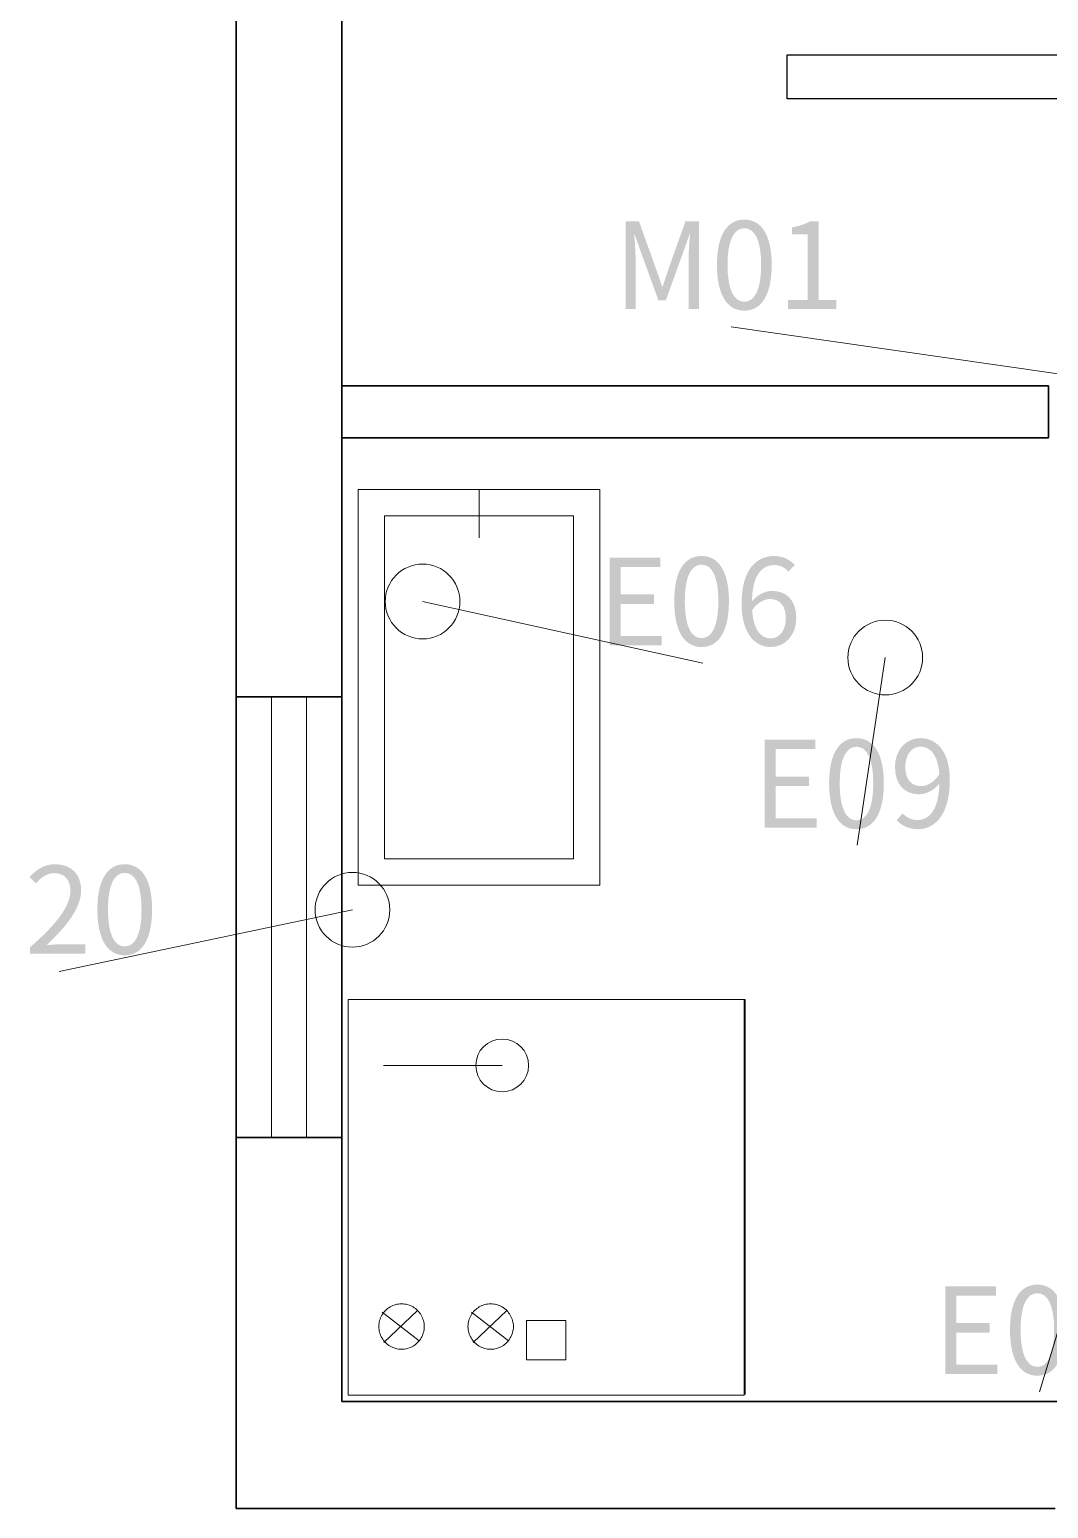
# Model space of a CAD drawing. Header units: millimetres. Extents: x -4600 to 229000, y -4300 to 19460.
# Drawn here: x 79290 to 81607, y 4216 to 7580 of the extents above; entities that cross this region are included whole.
import ezdxf

# ---------------------------------------------------------------- set-up
doc = ezdxf.new("R2010")
doc.units = ezdxf.units.MM
doc.header["$LTSCALE"] = 100
for name, color, linetype, lineweight in [('A-DEMO', 1, 'Continuous', 18), ('A-ELEC', 1, 'Continuous', 18), ('A-EX-SERVICE', 6, 'Continuous', 13), ('A-EX-WALL', 7, 'Continuous', 35), ('A-EX-WINDOW', 4, 'Continuous', 18), ('A-LEADER', 8, 'Continuous', 13), ('A-NEW-PART', 2, 'Continuous', 25), ('A-SANITARY', 4, 'Continuous', 18), ('R2-DETAIL', 7, 'Continuous', 13)]:
    doc.layers.add(name, color=color, linetype=linetype, lineweight=lineweight)

# ---------------------------------------------------------------- blocks, each defined once
blk = doc.blocks.new('SOURCE_PROPOSED')
at = {"layer": 'A-EX-SERVICE'}
for p, q in [((176, 2797.7), (91.8, 2862.7)), ((95.6, 2793.9), (172.2, 2866.5)), ((378.7, 2797.7), (294.6, 2862.7)), ((298.4, 2793.9), (374.9, 2866.5))]:
    blk.add_line(p, q, dxfattribs=at)
for points in [[(135.8, 2881.8), (132.3, 2881.7), (128.8, 2881.4), (125.4, 2880.8), (122.1, 2880), (118.8, 2879), (115.7, 2877.8), (112.7, 2876.4), (109.7, 2874.8), (106.9, 2873), (104.2, 2871.1), (101.7, 2869), (99.3, 2866.7), (97, 2864.3), (94.9, 2861.7), (93, 2859.1), (91.2, 2856.2), (89.6, 2853.3), (88.2, 2850.3), (87, 2847.1), (86, 2843.9), (85.2, 2840.6), (84.6, 2837.2), (84.3, 2833.7), (84.2, 2830.2)], [(187.5, 2830.2), (187.3, 2833.7), (187, 2837.2), (186.4, 2840.6), (185.6, 2843.9), (184.6, 2847.1), (183.4, 2850.3), (182, 2853.3), (180.4, 2856.2), (178.6, 2859.1), (176.7, 2861.7), (174.6, 2864.3), (172.3, 2866.7), (169.9, 2869), (167.4, 2871.1), (164.7, 2873), (161.9, 2874.8), (158.9, 2876.4), (155.9, 2877.8), (152.8, 2879), (149.5, 2880), (146.2, 2880.8), (142.8, 2881.4), (139.3, 2881.7), (135.8, 2881.8)], [(338.6, 2881.8), (335, 2881.7), (331.6, 2881.4), (328.2, 2880.8), (324.8, 2880), (321.6, 2879), (318.5, 2877.8), (315.4, 2876.4), (312.5, 2874.8), (309.7, 2873), (307, 2871.1), (304.5, 2869), (302, 2866.7), (299.8, 2864.3), (297.7, 2861.7), (295.7, 2859.1), (294, 2856.2), (292.4, 2853.3), (291, 2850.3), (289.8, 2847.1), (288.8, 2843.9), (288, 2840.6), (287.4, 2837.2), (287, 2833.7), (286.9, 2830.2)], [(390.2, 2830.2), (390.1, 2833.7), (389.7, 2837.2), (389.2, 2840.6), (388.4, 2843.9), (387.4, 2847.1), (386.2, 2850.3), (384.7, 2853.3), (383.2, 2856.2), (381.4, 2859.1), (379.4, 2861.7), (377.3, 2864.3), (375.1, 2866.7), (372.7, 2869), (370.1, 2871.1), (367.4, 2873), (364.6, 2874.8), (361.7, 2876.4), (358.7, 2877.8), (355.5, 2879), (352.3, 2880), (349, 2880.8), (345.6, 2881.4), (342.1, 2881.7), (338.6, 2881.8)], [(84.2, 2830.2), (84.3, 2826.7), (84.6, 2823.2), (85.2, 2819.8), (86, 2816.5), (87, 2813.2), (88.2, 2810.1), (89.6, 2807.1), (91.2, 2804.1), (93, 2801.3), (94.9, 2798.6), (97, 2796.1), (99.3, 2793.7), (101.7, 2791.4), (104.2, 2789.3), (106.9, 2787.4), (109.7, 2785.6), (112.7, 2784), (115.7, 2782.6), (118.8, 2781.4), (122.1, 2780.4), (125.4, 2779.6), (128.8, 2779), (132.3, 2778.7), (135.8, 2778.6)], [(135.8, 2778.6), (139.3, 2778.7), (142.8, 2779), (146.2, 2779.6), (149.5, 2780.4), (152.8, 2781.4), (155.9, 2782.6), (158.9, 2784), (161.9, 2785.6), (164.7, 2787.4), (167.4, 2789.3), (169.9, 2791.4), (172.3, 2793.7), (174.6, 2796.1), (176.7, 2798.6), (178.6, 2801.3), (180.4, 2804.1), (182, 2807.1), (183.4, 2810.1), (184.6, 2813.2), (185.6, 2816.5), (186.4, 2819.8), (187, 2823.2), (187.3, 2826.7), (187.5, 2830.2)], [(286.9, 2830.2), (287, 2826.7), (287.4, 2823.2), (288, 2819.8), (288.8, 2816.5), (289.8, 2813.2), (291, 2810.1), (292.4, 2807.1), (294, 2804.1), (295.7, 2801.3), (297.7, 2798.6), (299.8, 2796.1), (302, 2793.7), (304.5, 2791.4), (307, 2789.3), (309.7, 2787.4), (312.5, 2785.6), (315.4, 2784), (318.5, 2782.6), (321.6, 2781.4), (324.8, 2780.4), (328.2, 2779.6), (331.6, 2779), (335, 2778.7), (338.6, 2778.6)], [(338.6, 2778.6), (342.1, 2778.7), (345.6, 2779), (349, 2779.6), (352.3, 2780.4), (355.5, 2781.4), (358.7, 2782.6), (361.7, 2784), (364.6, 2785.6), (367.4, 2787.4), (370.1, 2789.3), (372.7, 2791.4), (375.1, 2793.7), (377.3, 2796.1), (379.4, 2798.6), (381.4, 2801.3), (383.2, 2804.1), (384.7, 2807.1), (386.2, 2810.1), (387.4, 2813.2), (388.4, 2816.5), (389.2, 2819.8), (389.7, 2823.2), (390.1, 2826.7), (390.2, 2830.2)]]:
    blk.add_lwpolyline(points, dxfattribs=at)
at = {"layer": 'A-EX-WALL'}
for p, q in [((0, 4851.4), (0, 9630)), ((-240.1, 9179), (-240.1, 2416.5)), ((1606.8, 4970), (0, 4970)), ((1606.8, 4970), (1606.8, 4851.4)), ((0, 4851.4), (0, 2660)), ((1606.8, 4851.4), (0, 4851.4)), ((0, 4262.5), (-240.1, 4262.5)), ((0, 3260.4), (0, 4262.5)), ((0, 3260.4), (-240.1, 3260.4)), ((0, 2660), (2479, 2660)), ((1622.1, 2416.5), (-240.1, 2416.5))]:
    blk.add_line(p, q, dxfattribs=at)
at = {"layer": 'A-EX-WINDOW'}
for p, q in [((-160, 3260.4), (-160, 4262.5)), ((-80, 3260.4), (-80, 4262.5))]:
    blk.add_line(p, q, dxfattribs=at)
blk = doc.blocks.new('FURNITURE_INDEX')
at = {"layer": 'A-NEW-PART'}
blk.add_lwpolyline([(1012.5, 5722.6), (2512.5, 5722.6), (2512.5, 5622.6), (1012.5, 5622.6)], close=True, dxfattribs=at)
at = {"layer": 'A-SANITARY'}
for p, q in [((312, 4734.2), (312, 4624.2)), ((14.7, 3574.1), (916.9, 3574.1)), ((916.9, 3574.1), (916.9, 2675.3))]:
    blk.add_line(p, q, dxfattribs=at)
for points in [[(37, 4734.2), (587, 4734.2), (587, 3834.2), (37, 3834.2)], [(97, 4674.2), (527, 4674.2), (527, 3894.2), (97, 3894.2)], [(14.7, 3574.1), (914.7, 3574.1), (914.7, 2674.1), (14.7, 2674.1)]]:
    blk.add_lwpolyline(points, close=True, dxfattribs=at)
at = {"layer": 'R2-DETAIL'}
blk.add_line((94.7, 3424.1), (364.7, 3424.1), dxfattribs=at)
blk.add_lwpolyline([(419.7, 2754.1), (509.7, 2754.1), (509.7, 2844.1), (419.7, 2844.1)], close=True, dxfattribs=at)
blk.add_circle((364.7, 3424.1), 60, dxfattribs=at)
blk = doc.blocks.new('EQUIPMENT_POINTS')
at = {"layer": 'A-ELEC'}
for points in [[(609.1, 4379.2), (727.2, 4379.2), (727.2, 4400.7), (634.2, 4400.7), (634.2, 4473.6), (710, 4473.6), (710, 4495.2), (634.2, 4495.2), (634.2, 4557.9), (724.2, 4557.9), (724.2, 4579.2), (609.1, 4579.2), (609.1, 4379.2)], [(961.3, 3964.9), (1079.4, 3964.9), (1079.4, 3986.4), (986.4, 3986.4), (986.4, 4059.3), (1062.2, 4059.3), (1062.2, 4080.8), (986.4, 4080.8), (986.4, 4143.6), (1076.4, 4143.6), (1076.4, 4164.9), (961.3, 4164.9), (961.3, 3964.9)], [(1372.6, 2721.9), (1490.7, 2721.9), (1490.7, 2743.5), (1397.7, 2743.5), (1397.7, 2816.3), (1473.5, 2816.3), (1473.5, 2837.9), (1397.7, 2837.9), (1397.7, 2900.6), (1487.7, 2900.6), (1487.7, 2921.9), (1372.6, 2921.9), (1372.6, 2721.9)]]:
    blk.add_hatch(color=256, dxfattribs=at).paths.add_polyline_path(points)
h = blk.add_hatch(color=256, dxfattribs=at)
edge = h.paths.add_edge_path()
edge.add_spline(control_points=[(818.1, 4375.6), (856, 4375.6), (880.3, 4410), (880.3, 4479.9), (880.3, 4549.2), (856, 4582.7), (818.1, 4582.7), (779.9, 4582.7), (755.9, 4549.2), (755.9, 4479.9), (755.9, 4410), (779.9, 4375.6), (818.1, 4375.6)], knot_values=[0, 0, 0, 0, 1, 1, 1, 2, 2, 2, 3, 3, 3, 4, 4, 4, 4], degree=3, periodic=0)
edge = h.paths.add_edge_path(flags=0)
edge.add_spline(control_points=[(818.1, 4395.8), (795.4, 4395.8), (779.9, 4421.2), (779.9, 4479.9), (779.9, 4538.3), (795.4, 4563.1), (818.1, 4563.1), (840.7, 4563.1), (856.3, 4538.3), (856.3, 4479.9), (856.3, 4421.2), (840.7, 4395.8), (818.1, 4395.8)], knot_values=[0, 0, 0, 0, 1, 1, 1, 2, 2, 2, 3, 3, 3, 4, 4, 4, 4], degree=3, periodic=0)
h = blk.add_hatch(color=256, dxfattribs=at)
edge = h.paths.add_edge_path()
edge.add_spline(control_points=[(975.8, 4375.6), (1006.9, 4375.6), (1033.4, 4401.8), (1033.4, 4440.6), (1033.4, 4482.6), (1011.5, 4503.3), (977.7, 4503.3), (962.2, 4503.3), (944.7, 4494.3), (932.4, 4479.3)], knot_values=[0, 0, 0, 0, 1, 1, 1, 2, 2, 2, 3, 3, 3, 3], degree=3, periodic=0)
edge.add_spline(control_points=[(932.4, 4479.3), (933.5, 4541.3), (956.2, 4562.3), (984, 4562.3), (996, 4562.3), (1008, 4556.3), (1015.6, 4547)], knot_values=[0, 0, 0, 0, 1, 1, 1, 2, 2, 2, 2], degree=3, periodic=0)
edge.add_line((1015.6, 4547), (1029.8, 4562.3))
edge.add_spline(control_points=[(1029.8, 4562.3), (1018.6, 4574.3), (1003.6, 4582.7), (982.9, 4582.7), (944.1, 4582.7), (909, 4553), (909, 4474.7), (909, 4408.7), (937.6, 4375.6), (975.8, 4375.6)], knot_values=[0, 0, 0, 0, 1, 1, 1, 2, 2, 2, 3, 3, 3, 3], degree=3, periodic=0)
edge = h.paths.add_edge_path(flags=0)
edge.add_spline(control_points=[(933, 4459.4), (946.1, 4478), (961.3, 4484.8), (973.6, 4484.8), (997.9, 4484.8), (1009.6, 4467.6), (1009.6, 4440.6), (1009.6, 4413.3), (994.9, 4395.3), (975.8, 4395.3), (950.7, 4395.3), (935.7, 4417.9), (933, 4459.4)], knot_values=[0, 0, 0, 0, 1, 1, 1, 2, 2, 2, 3, 3, 3, 4, 4, 4, 4], degree=3, periodic=0)
h = blk.add_hatch(color=256, dxfattribs=at)
edge = h.paths.add_edge_path()
edge.add_spline(control_points=[(1170.3, 3961.3), (1208.2, 3961.3), (1232.5, 3995.7), (1232.5, 4065.5), (1232.5, 4134.9), (1208.2, 4168.4), (1170.3, 4168.4), (1132.1, 4168.4), (1108.1, 4134.9), (1108.1, 4065.5), (1108.1, 3995.7), (1132.1, 3961.3), (1170.3, 3961.3)], knot_values=[0, 0, 0, 0, 1, 1, 1, 2, 2, 2, 3, 3, 3, 4, 4, 4, 4], degree=3, periodic=0)
edge = h.paths.add_edge_path(flags=0)
edge.add_spline(control_points=[(1170.3, 3981.5), (1147.6, 3981.5), (1132.1, 4006.9), (1132.1, 4065.5), (1132.1, 4123.9), (1147.6, 4148.8), (1170.3, 4148.8), (1192.9, 4148.8), (1208.5, 4123.9), (1208.5, 4065.5), (1208.5, 4006.9), (1192.9, 3981.5), (1170.3, 3981.5)], knot_values=[0, 0, 0, 0, 1, 1, 1, 2, 2, 2, 3, 3, 3, 4, 4, 4, 4], degree=3, periodic=0)
h = blk.add_hatch(color=256, dxfattribs=at)
edge = h.paths.add_edge_path()
edge.add_spline(control_points=[(1310, 3961.3), (1347.4, 3961.3), (1382.5, 3992.4), (1382.5, 4073.5), (1382.5, 4137), (1353.6, 4168.4), (1315.2, 4168.4), (1284, 4168.4), (1257.9, 4142.5), (1257.9, 4103.5), (1257.9, 4062.3), (1279.7, 4040.7), (1313, 4040.7), (1329.6, 4040.7), (1346.8, 4050.3), (1359.1, 4065)], knot_values=[0, 0, 0, 0, 1, 1, 1, 2, 2, 2, 3, 3, 3, 4, 4, 4, 5, 5, 5, 5], degree=3, periodic=0)
edge.add_spline(control_points=[(1359.1, 4065), (1357.2, 4003.1), (1334.8, 3982.1), (1309.2, 3982.1), (1296.1, 3982.1), (1284, 3987.8), (1275.3, 3997.3)], knot_values=[0, 0, 0, 0, 1, 1, 1, 2, 2, 2, 2], degree=3, periodic=0)
edge.add_line((1275.3, 3997.3), (1261.7, 3981.8))
edge.add_spline(control_points=[(1261.7, 3981.8), (1272.9, 3970.1), (1288.1, 3961.3), (1310, 3961.3)], knot_values=[0, 0, 0, 0, 1, 1, 1, 1], degree=3, periodic=0)
edge = h.paths.add_edge_path(flags=0)
edge.add_spline(control_points=[(1358.8, 4086), (1345.4, 4066.9), (1330.4, 4059.3), (1317.1, 4059.3), (1293.3, 4059.3), (1281.3, 4076.7), (1281.3, 4103.5), (1281.3, 4131), (1296.1, 4149), (1315.4, 4149), (1340.8, 4149), (1356.1, 4127.2), (1358.8, 4086)], knot_values=[0, 0, 0, 0, 1, 1, 1, 2, 2, 2, 3, 3, 3, 4, 4, 4, 4], degree=3, periodic=0)
h = blk.add_hatch(color=256, dxfattribs=at)
edge = h.paths.add_edge_path()
edge.add_line((-708.9, 3678), (-583.1, 3678))
edge.add_line((-583.1, 3678), (-583.1, 3699.6))
edge.add_line((-583.1, 3699.6), (-638.5, 3699.6))
edge.add_spline(control_points=[(-638.5, 3699.6), (-648.6, 3699.6), (-660.9, 3698.5), (-671.2, 3697.7)], knot_values=[0, 0, 0, 0, 1, 1, 1, 1], degree=3, periodic=0)
edge.add_spline(control_points=[(-671.2, 3697.7), (-624.3, 3742.1), (-592.7, 3782.8), (-592.7, 3822.9), (-592.7, 3858.4), (-615.3, 3881.6), (-651, 3881.6), (-676.4, 3881.6), (-693.9, 3870.1), (-710, 3852.4)], knot_values=[0, 0, 0, 0, 1, 1, 1, 2, 2, 2, 3, 3, 3, 3], degree=3, periodic=0)
edge.add_line((-710, 3852.4), (-695.5, 3838.2))
edge.add_spline(control_points=[(-695.5, 3838.2), (-684.3, 3851.6), (-670.4, 3861.4), (-654, 3861.4), (-629.2, 3861.4), (-617.2, 3844.7), (-617.2, 3821.8), (-617.2, 3787.4), (-646.1, 3747.6), (-708.9, 3692.8)], knot_values=[0, 0, 0, 0, 1, 1, 1, 2, 2, 2, 3, 3, 3, 3], degree=3, periodic=0)
edge.add_line((-708.9, 3692.8), (-708.9, 3678))
h = blk.add_hatch(color=256, dxfattribs=at)
edge = h.paths.add_edge_path()
edge.add_spline(control_points=[(-493.6, 3674.5), (-455.7, 3674.5), (-431.4, 3708.9), (-431.4, 3778.7), (-431.4, 3848), (-455.7, 3881.6), (-493.6, 3881.6), (-531.8, 3881.6), (-555.8, 3848), (-555.8, 3778.7), (-555.8, 3708.9), (-531.8, 3674.5), (-493.6, 3674.5)], knot_values=[0, 0, 0, 0, 1, 1, 1, 2, 2, 2, 3, 3, 3, 4, 4, 4, 4], degree=3, periodic=0)
edge = h.paths.add_edge_path(flags=0)
edge.add_spline(control_points=[(-493.6, 3694.7), (-516.3, 3694.7), (-531.8, 3720), (-531.8, 3778.7), (-531.8, 3837.1), (-516.3, 3861.9), (-493.6, 3861.9), (-471, 3861.9), (-455.4, 3837.1), (-455.4, 3778.7), (-455.4, 3720), (-471, 3694.7), (-493.6, 3694.7)], knot_values=[0, 0, 0, 0, 1, 1, 1, 2, 2, 2, 3, 3, 3, 4, 4, 4, 4], degree=3, periodic=0)
h = blk.add_hatch(color=256, dxfattribs=at)
edge = h.paths.add_edge_path()
edge.add_spline(control_points=[(1581.6, 2718.4), (1619.5, 2718.4), (1643.8, 2752.7), (1643.8, 2822.6), (1643.8, 2891.9), (1619.5, 2925.5), (1581.6, 2925.5), (1543.4, 2925.5), (1519.4, 2891.9), (1519.4, 2822.6), (1519.4, 2752.7), (1543.4, 2718.4), (1581.6, 2718.4)], knot_values=[0, 0, 0, 0, 1, 1, 1, 2, 2, 2, 3, 3, 3, 4, 4, 4, 4], degree=3, periodic=0)
edge = h.paths.add_edge_path(flags=0)
edge.add_spline(control_points=[(1581.6, 2738.5), (1558.9, 2738.5), (1543.4, 2763.9), (1543.4, 2822.6), (1543.4, 2881), (1558.9, 2905.8), (1581.6, 2905.8), (1604.2, 2905.8), (1619.8, 2881), (1619.8, 2822.6), (1619.8, 2763.9), (1604.2, 2738.5), (1581.6, 2738.5)], knot_values=[0, 0, 0, 0, 1, 1, 1, 2, 2, 2, 3, 3, 3, 4, 4, 4, 4], degree=3, periodic=0)
for centre in [(183.6, 4479.2), (1235.7, 4351.7), (24.2, 3778)]:
    blk.add_circle(centre, 85, dxfattribs=at)
at = {"layer": 'A-LEADER'}
for points in [[(183.6, 4479.2), (821.2, 4339.2)], [(1235.7, 4351.7), (1171.9, 3924.9)], [(24.2, 3778), (-642.7, 3638)], [(1745.7, 3204.4), (1586.3, 2681.9)]]:
    blk.add_lwpolyline(points, dxfattribs=at)
blk = doc.blocks.new('ALTERATIONS')
at = {"layer": 'A-DEMO'}
h = blk.add_hatch(color=256, dxfattribs=at)
edge = h.paths.add_edge_path()
edge.add_line((645.4, 5144.2), (668.1, 5144.2))
edge.add_line((668.1, 5144.2), (668.1, 5255))
edge.add_spline(control_points=[(668.1, 5255), (668.1, 5272.2), (666.4, 5296.5), (664.8, 5314)], knot_values=[0, 0, 0, 0, 1, 1, 1, 1], degree=3, periodic=0)
edge.add_line((664.8, 5314), (665.9, 5314))
edge.add_line((665.9, 5314), (682, 5268.4))
edge.add_line((682, 5268.4), (719.9, 5164.4))
edge.add_line((719.9, 5164.4), (736.8, 5164.4))
edge.add_line((736.8, 5164.4), (774.5, 5268.4))
edge.add_line((774.5, 5268.4), (790.6, 5314))
edge.add_line((790.6, 5314), (791.7, 5314))
edge.add_spline(control_points=[(791.7, 5314), (790.3, 5296.5), (788.4, 5272.2), (788.4, 5255)], knot_values=[0, 0, 0, 0, 1, 1, 1, 1], degree=3, periodic=0)
edge.add_line((788.4, 5255), (788.4, 5144.2))
edge.add_line((788.4, 5144.2), (811.9, 5144.2))
edge.add_line((811.9, 5144.2), (811.9, 5344.2))
edge.add_line((811.9, 5344.2), (781.6, 5344.2))
edge.add_line((781.6, 5344.2), (743.4, 5237.3))
edge.add_spline(control_points=[(743.4, 5237.3), (738.7, 5223.6), (734.6, 5209.5), (729.5, 5195.5)], knot_values=[0, 0, 0, 0, 1, 1, 1, 1], degree=3, periodic=0)
edge.add_line((729.5, 5195.5), (728.4, 5195.5))
edge.add_spline(control_points=[(728.4, 5195.5), (723.5, 5209.5), (719.1, 5223.6), (713.9, 5237.3)], knot_values=[0, 0, 0, 0, 1, 1, 1, 1], degree=3, periodic=0)
edge.add_line((713.9, 5237.3), (675.7, 5344.2))
edge.add_line((675.7, 5344.2), (645.4, 5344.2))
edge.add_line((645.4, 5344.2), (645.4, 5144.2))
h = blk.add_hatch(color=256, dxfattribs=at)
edge = h.paths.add_edge_path()
edge.add_spline(control_points=[(915.3, 5140.7), (953.2, 5140.7), (977.5, 5175.1), (977.5, 5244.9), (977.5, 5314.2), (953.2, 5347.8), (915.3, 5347.8), (877.1, 5347.8), (853.1, 5314.2), (853.1, 5244.9), (853.1, 5175.1), (877.1, 5140.7), (915.3, 5140.7)], knot_values=[0, 0, 0, 0, 1, 1, 1, 2, 2, 2, 3, 3, 3, 4, 4, 4, 4], degree=3, periodic=0)
edge = h.paths.add_edge_path(flags=0)
edge.add_spline(control_points=[(915.3, 5160.9), (892.6, 5160.9), (877.1, 5186.3), (877.1, 5244.9), (877.1, 5303.3), (892.6, 5328.1), (915.3, 5328.1), (937.9, 5328.1), (953.5, 5303.3), (953.5, 5244.9), (953.5, 5186.3), (937.9, 5160.9), (915.3, 5160.9)], knot_values=[0, 0, 0, 0, 1, 1, 1, 2, 2, 2, 3, 3, 3, 4, 4, 4, 4], degree=3, periodic=0)
h = blk.add_hatch(color=256, dxfattribs=at)
edge = h.paths.add_edge_path()
edge.add_line((1014.9, 5144.2), (1124.6, 5144.2))
edge.add_line((1124.6, 5144.2), (1124.6, 5165))
edge.add_line((1124.6, 5165), (1084.4, 5165))
edge.add_line((1084.4, 5165), (1084.4, 5344.2))
edge.add_line((1084.4, 5344.2), (1065.3, 5344.2))
edge.add_spline(control_points=[(1065.3, 5344.2), (1054.4, 5338), (1041.6, 5333.3), (1023.9, 5330.1)], knot_values=[0, 0, 0, 0, 1, 1, 1, 1], degree=3, periodic=0)
edge.add_line((1023.9, 5330.1), (1023.9, 5314.2))
edge.add_line((1023.9, 5314.2), (1059.6, 5314.2))
edge.add_line((1059.6, 5314.2), (1059.6, 5165))
edge.add_line((1059.6, 5165), (1014.9, 5165))
edge.add_line((1014.9, 5165), (1014.9, 5144.2))
blk.add_lwpolyline([(2295.4, 4970), (2406.8, 4970), (2406.8, 4851.4), (2295.4, 4851.4)], close=True, dxfattribs=at)
blk.add_circle((2351.5, 4893.5), 85, dxfattribs=at)
at = {"layer": 'A-LEADER'}
blk.add_lwpolyline([(2351.5, 4893.5), (885, 5104.2)], dxfattribs=at)
blk = doc.blocks.new('A03_SHEET')
for name in ['EQUIPMENT_POINTS', 'SOURCE_PROPOSED', 'FURNITURE_INDEX', 'ALTERATIONS']:
    blk.add_blockref(name, (0, 1800))

msp = doc.modelspace()

# ---------------------------------------------------------------- block references
msp.add_blockref('A03_SHEET', (80000, 0))

doc.saveas('drawing.dxf')
